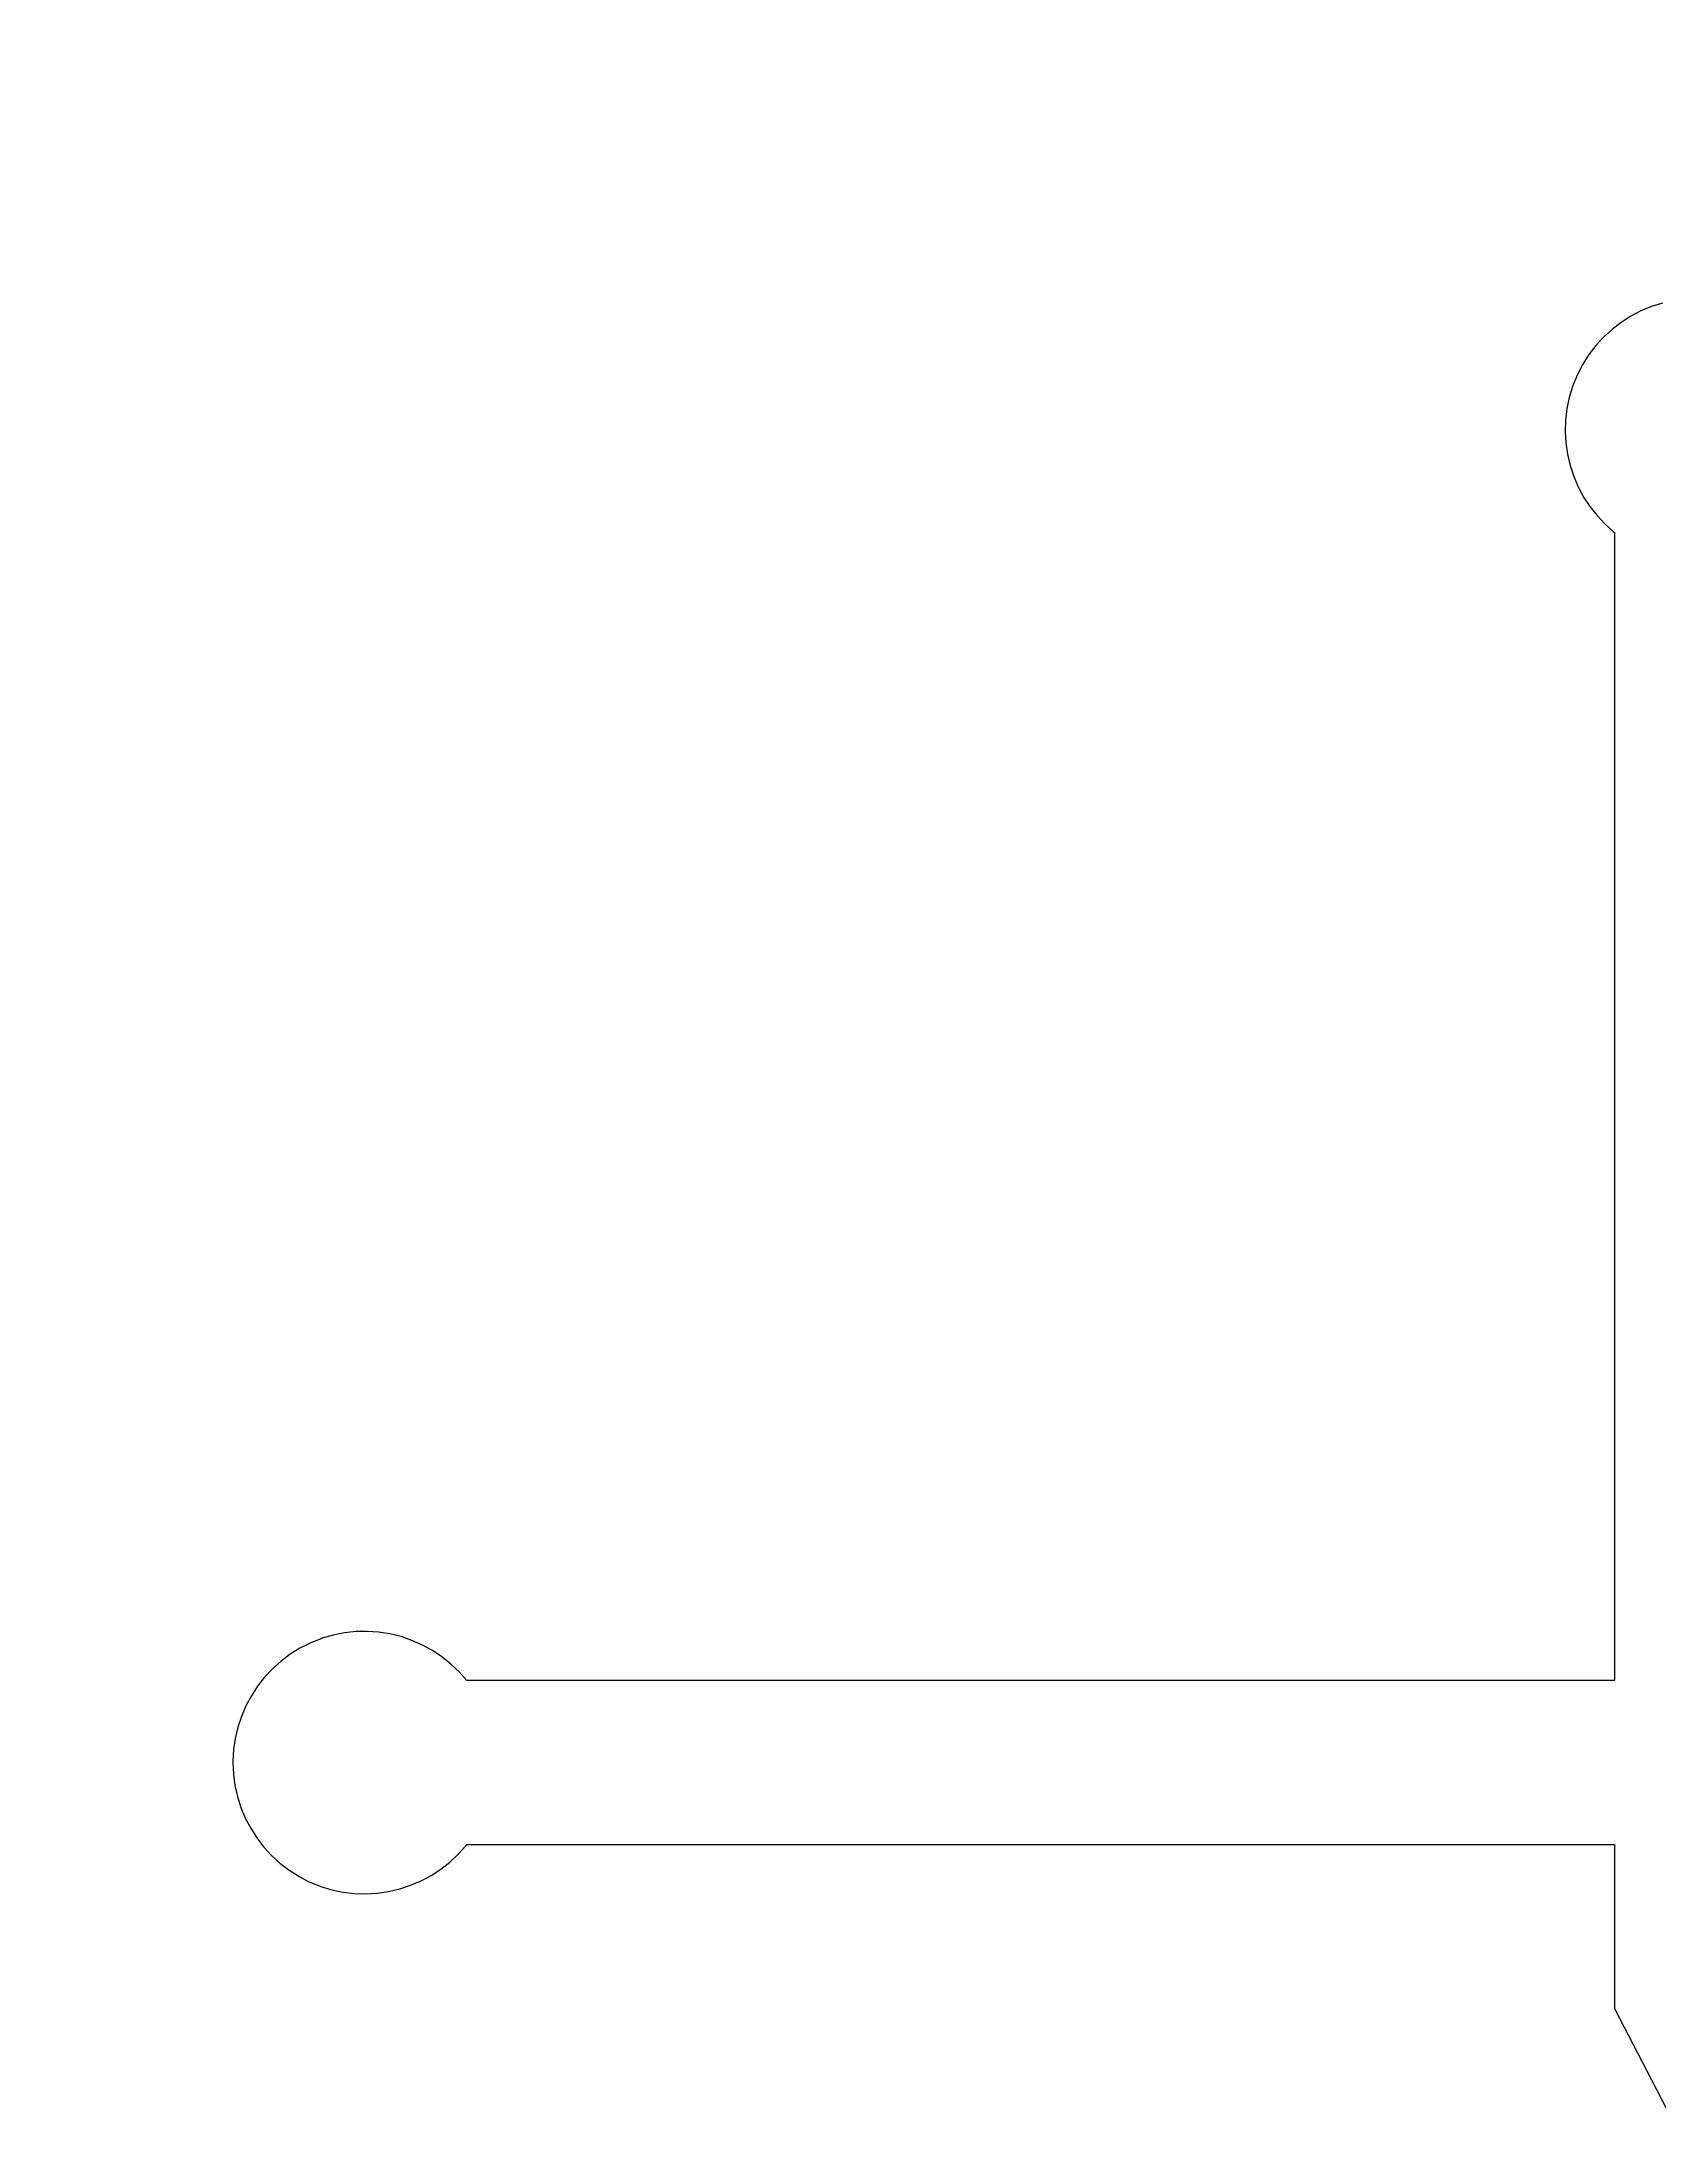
# Model space of a CAD drawing. Extents: x -64.2 to -14.2, y -14 to 12.2.
# Drawn here: x -64.2 to -54.33, y -0.58 to 12.23 of the extents above; entities that cross this region are included whole.
import ezdxf

# ---------------------------------------------------------------- set-up
doc = ezdxf.new("R2010")
doc.units = 13
doc.layers.add('1', color=7, linetype='CONTINUOUS')

msp = doc.modelspace()

# ---------------------------------------------------------------- linework, layer by layer
at = {"layer": '1'}
msp.add_lwpolyline([(-54.314, 10.634), (-54.381, 10.613), (-54.445, 10.586), (-54.507, 10.554), (-54.566, 10.516), (-54.621, 10.474), (-54.673, 10.427), (-54.72, 10.375), (-54.762, 10.32), (-54.8, 10.261), (-54.832, 10.199), (-54.859, 10.135), (-54.862, 10.126), (-54.882, 10.059), (-54.897, 9.991), (-54.905, 9.921), (-54.907, 9.851), (-54.903, 9.782), (-54.893, 9.713), (-54.877, 9.644), (-54.855, 9.578), (-54.828, 9.514), (-54.795, 9.452), (-54.757, 9.394), (-54.713, 9.339), (-54.666, 9.288), (-54.614, 9.241), (-54.607, 9.236), (-54.607, 2.236), (-61.606, 2.236), (-61.652, 2.289), (-61.702, 2.337), (-61.757, 2.381), (-61.815, 2.42), (-61.876, 2.453), (-61.94, 2.481), (-62.006, 2.504), (-62.074, 2.521), (-62.143, 2.531), (-62.212, 2.536), (-62.282, 2.535), (-62.351, 2.527), (-62.42, 2.514), (-62.487, 2.494), (-62.496, 2.491), (-62.561, 2.465), (-62.623, 2.434), (-62.682, 2.397), (-62.738, 2.355), (-62.79, 2.308), (-62.838, 2.257), (-62.881, 2.202), (-62.919, 2.144), (-62.952, 2.082), (-62.98, 2.018), (-63.001, 1.952), (-63.017, 1.884), (-63.027, 1.815), (-63.031, 1.745), (-63.031, 1.736), (-63.028, 1.666), (-63.019, 1.597), (-63.004, 1.529), (-62.983, 1.462), (-62.956, 1.398), (-62.923, 1.336), (-62.886, 1.277), (-62.843, 1.221), (-62.796, 1.17), (-62.745, 1.123), (-62.689, 1.08), (-62.63, 1.043), (-62.568, 1.01), (-62.504, 0.984), (-62.496, 0.981), (-62.429, 0.961), (-62.361, 0.946), (-62.291, 0.938), (-62.221, 0.936), (-62.152, 0.94), (-62.083, 0.95), (-62.014, 0.966), (-61.948, 0.988), (-61.884, 1.015), (-61.822, 1.048), (-61.764, 1.086), (-61.709, 1.13), (-61.658, 1.177), (-61.611, 1.229), (-61.606, 1.236), (-54.607, 1.236), (-54.607, 0.236), (-54.184, -0.577)], dxfattribs=at)

doc.saveas('drawing.dxf')
